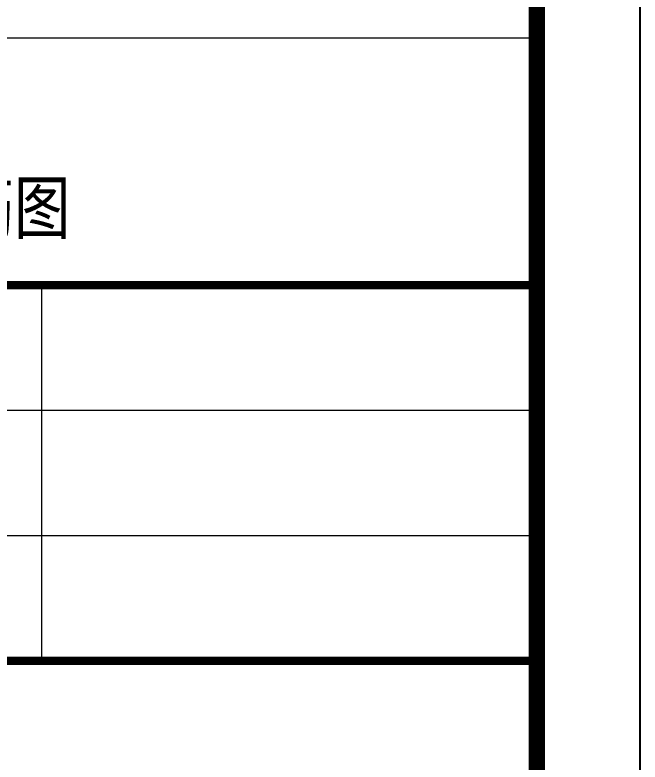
# Model space of a CAD drawing. Extents: x -517763 to -431309, y -403428 to -381056.
# Drawn here: x -432218 to -431309, y -393432 to -392346 of the extents above; entities that cross this region are included whole.
import ezdxf
from ezdxf.enums import TextEntityAlignment as Align

# ---------------------------------------------------------------- set-up
doc = ezdxf.new("R2010")
doc.units = 0
doc.header["$LTSCALE"] = 30
doc.header["$MEASUREMENT"] = 0
for name, color, linetype in [('MyLine', 199, 'Continuous'), ('图框2', 1, 'Continuous'), ('图框名称', 4, 'Continuous')]:
    doc.layers.add(name, color=color, linetype=linetype)
doc.layers.add('图框线', color=7, linetype='Continuous', lineweight=13)
doc.styles.add('图签-样式 1', font='arial.ttf', dxfattribs={"width": 0.8})

msp = doc.modelspace()

# ---------------------------------------------------------------- linework, layer by layer
at = {"layer": 'MyLine', "color": 0}
msp.add_line((-431459, -394368.4), (-431459, -385758.4), dxfattribs=at)
msp.add_line((-431459, -394368.4), (-431459, -385758.4), dxfattribs=at)
at = {"layer": '图框2', "color": 1}
msp.add_lwpolyline([(-443909, -385608.4), (-443909, -394518.4), (-431309, -394518.4), (-431309, -385608.4)], close=True, dxfattribs=at)
at = {"layer": '图框线'}
for p, q in [((-433859.8, -392379.3), (-431459, -392379.3)), ((-432178.9, -393285), (-432178.9, -392738.7)), ((-433859.8, -392920.8), (-431459, -392920.8)), ((-433859.8, -393102.9), (-431459, -393102.9)), ((-433859.8, -393102.9), (-431459, -393102.9)), ((-433859.8, -393285), (-431459, -393285)), ((-433859.8, -393285), (-431459, -393285))]:
    msp.add_line(p, q, dxfattribs=at)
for points, const_width in [([(-443609, -385758.4), (-431459, -385758.4), (-431459, -394368.4), (-443609, -394368.4)], 24), ([(-433859.8, -385758.4), (-431459, -385758.4), (-431459, -394368.4), (-433859.8, -394368.4)], 17)]:
    msp.add_lwpolyline(points, close=True, dxfattribs=dict(at, const_width=const_width))
at = {"layer": '图框线', "const_width": 12.1}
for points in [[(-433859.8, -392738.7), (-431459, -392738.7)], [(-433859.8, -393285), (-431459, -393285)]]:
    msp.add_lwpolyline(points, dxfattribs=at)

# ---------------------------------------------------------------- texts
at = {"layer": '图框名称', "color": 2, "linetype": 'Continuous', "style": '图签-样式 1', "width": 0.8}
msp.add_text('预制叠合板构件配筋图', height=75, rotation=0, dxfattribs=at).set_placement((-432546.7, -392663.7), align=Align.CENTER)

doc.saveas('drawing.dxf')
